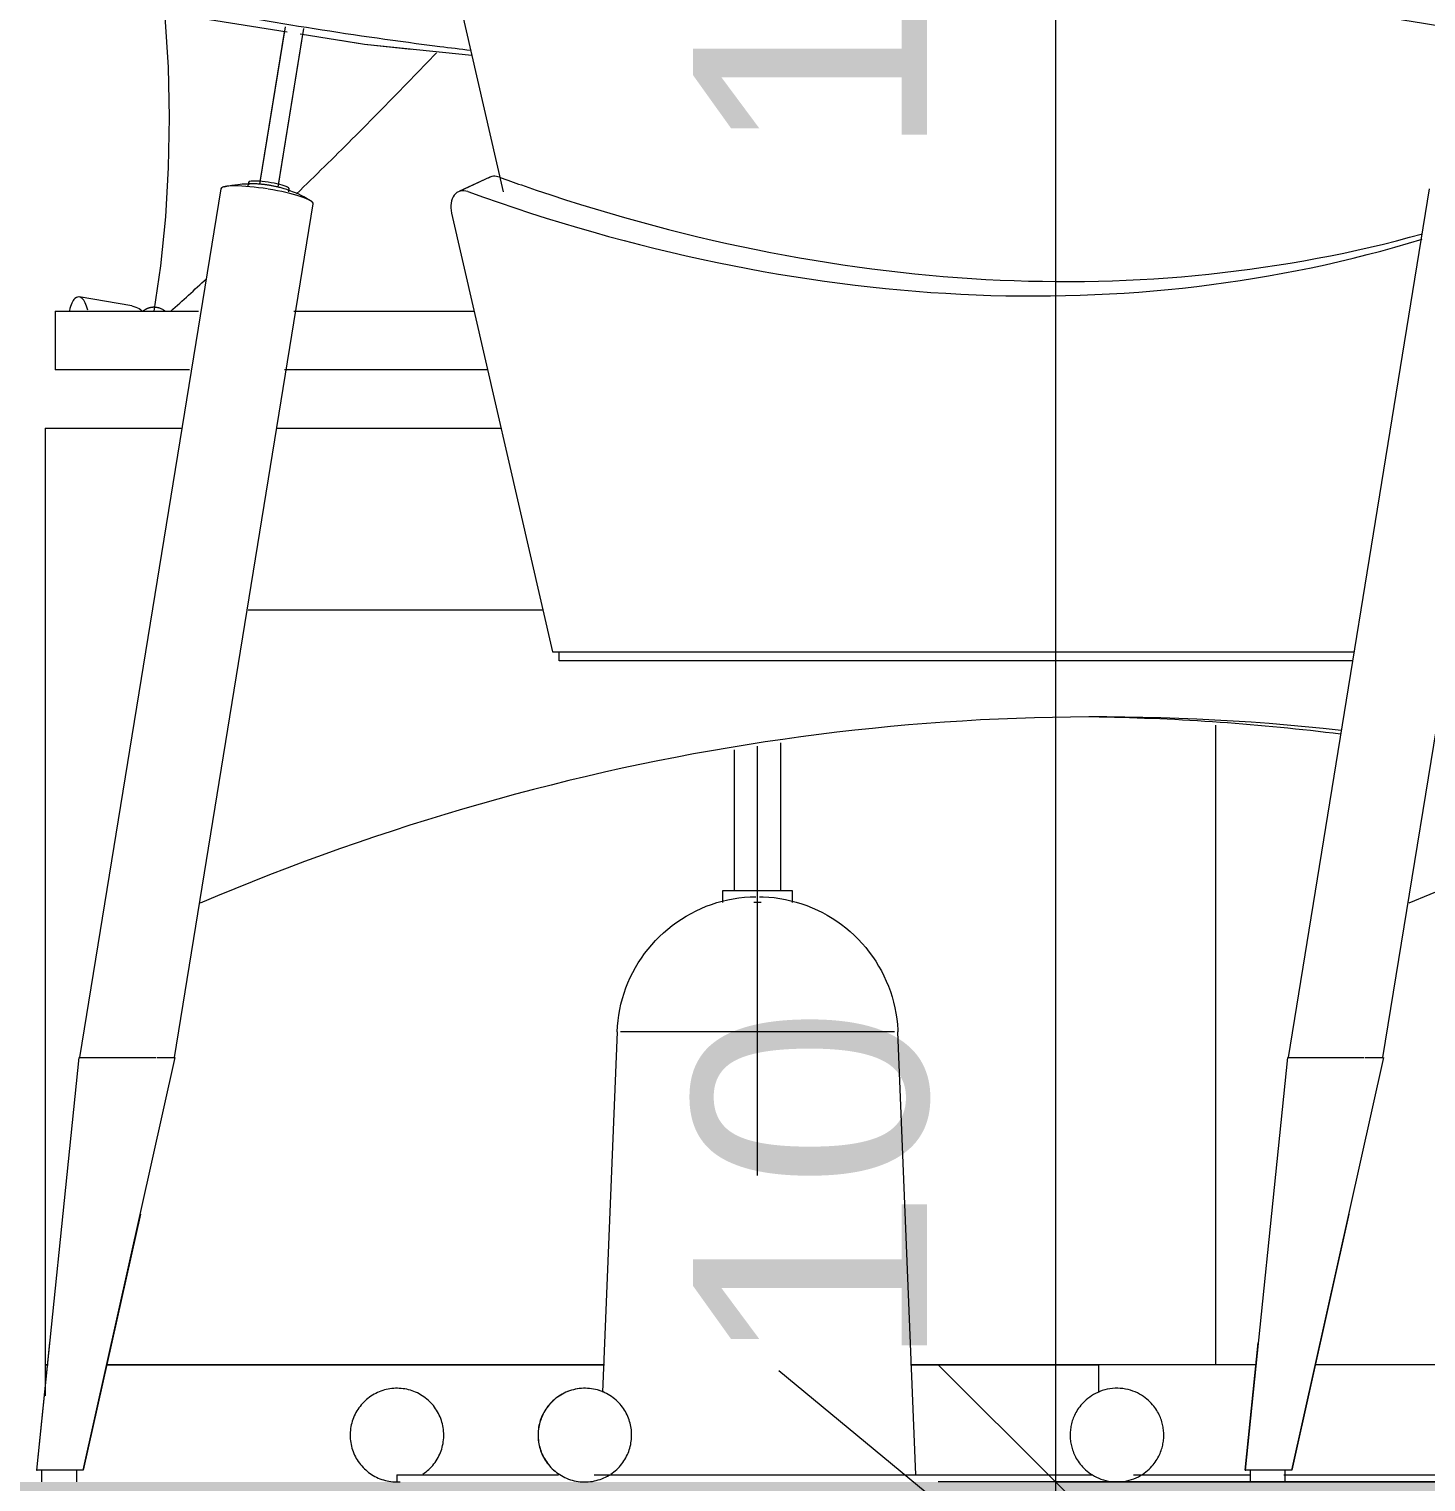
# Model space of a CAD drawing. Header units: millimetres. Extents: x -23755 to 62003, y -3000 to 6760.
# Drawn here: x -8286 to -7690, y 3000 to 3621 of the extents above; entities that cross this region are included whole.
import ezdxf

# ---------------------------------------------------------------- set-up
doc = ezdxf.new("R2010")
doc.units = ezdxf.units.MM
for name, color, linetype, lineweight in [('A-ANNO-DIMS', 211, 'Continuous', 9), ('A-ANNO-DIMS-50', 211, 'Continuous', 9), ('A-DETL-GENF', 92, 'Continuous', 9), ('I-FURN', 30, 'Continuous', 9)]:
    doc.layers.add(name, color=color, linetype=linetype, lineweight=lineweight)
doc.styles.add('@Arial Unicode MS', font='', dxfattribs={"height": 100})
doc.styles.get('@Arial Unicode MS').set_extended_font_data('@Arial Unicode MS')
doc.dimstyles.new('CRT_-__Metros_-_Linha_de_chamada_3_5_mm_1', dxfattribs={"dimscale": 304.8, "dimtxt": 100.584485, "dimasz": 0.328084, "dimexe": 0.164042, "dimexo": 0.0625, "dimgap": 0.082021, "dimtad": 1, "dimlfac": 0.001, "dimrnd": 0.01, "dimzin": 0, "dimdsep": 46, "dimtxsty": '@Arial Unicode MS', "dimblk1": 'OBLIQUE', "dimblk2": 'OBLIQUE', "dimsah": 1, "dimcen": 0.09, "dimdle": 0.164042, "dimazin": 0, "dimtfac": 1, "dimtdec": 4, "dimtix": 1, "dimtmove": 0, "dimatfit": 3, "dimfxl": 0.984252, "dimfxlon": 1, "dimtvp": 1, "dimtolj": 1, "dimtzin": 0, "dimarcsym": 2})
doc.dimstyles.new('CRT_-__Metros_-_Linha_de_chamada_3_5_mm_3', dxfattribs={"dimscale": 304.8, "dimtxt": 100.584485, "dimasz": 0.328084, "dimexe": 0.164042, "dimexo": 0.0625, "dimgap": 0.082021, "dimtad": 1, "dimdec": 0, "dimlfac": 0.1, "dimdsep": 46, "dimtxsty": '@Arial Unicode MS', "dimblk1": 'OBLIQUE', "dimblk2": 'OBLIQUE', "dimsah": 1, "dimcen": 0.09, "dimdle": 0.164042, "dimazin": 0, "dimtfac": 1, "dimtdec": 4, "dimtix": 1, "dimtmove": 1, "dimatfit": 3, "dimfxl": 0.984252, "dimfxlon": 1, "dimtvp": 1, "dimtolj": 1, "dimtzin": 0, "dimarcsym": 2})

# ---------------------------------------------------------------- blocks, each defined once
blk = doc.blocks.new('Blks_Decor Lorena Canals_Tapete Bubbly - Cinza e Branco-3804642-A')
at = {"layer": 'I-FURN', "color": 254}
for p, q in [((-8129.33, 3003), (-8129.33, 3000)), ((-8129.33, 3003), (-8060.27, 3003)), ((-8045.08, 3003), (-7832.19, 3003)), ((-7814.73, 3003), (-7764.92, 3003)), ((-7750.5, 3003), (-7491.69, 3003))]:
    blk.add_line(p, q, dxfattribs=at)
at = {"layer": 'I-FURN', "color": 254, "flags": 128}
for points in [[(-8109.33, 3020), (-8109.35, 3020.8), (-8109.39, 3021.6), (-8109.47, 3022.39), (-8109.59, 3023.19), (-8109.73, 3023.97), (-8109.9, 3024.75), (-8110.11, 3025.53), (-8110.35, 3026.29), (-8110.61, 3027.05), (-8110.91, 3027.79), (-8111.24, 3028.52), (-8111.59, 3029.24), (-8111.97, 3029.94), (-8112.39, 3030.62), (-8112.82, 3031.29), (-8113.29, 3031.94), (-8113.78, 3032.58), (-8114.29, 3033.19), (-8114.83, 3033.78), (-8115.4, 3034.35), (-8115.98, 3034.89), (-8116.59, 3035.41), (-8117.21, 3035.91), (-8117.86, 3036.38), (-8118.52, 3036.83), (-8119.21, 3037.25), (-8119.9, 3037.64), (-8120.62, 3038), (-8121.34, 3038.34), (-8122.08, 3038.64), (-8122.83, 3038.92), (-8123.6, 3039.16), (-8124.37, 3039.37), (-8125.15, 3039.56), (-8125.93, 3039.71), (-8126.72, 3039.83), (-8127.52, 3039.92), (-8128.32, 3039.97), (-8129.11, 3040), (-8129.91, 3039.99), (-8130.71, 3039.95), (-8131.51, 3039.88), (-8132.3, 3039.78), (-8133.09, 3039.64), (-8133.87, 3039.48), (-8134.65, 3039.28), (-8135.42, 3039.05), (-8136.17, 3038.79), (-8136.92, 3038.5), (-8137.65, 3038.19), (-8138.37, 3037.84), (-8139.08, 3037.46), (-8139.77, 3037.06), (-8140.44, 3036.63), (-8141.1, 3036.17), (-8141.74, 3035.69), (-8142.36, 3035.18), (-8142.95, 3034.64), (-8143.53, 3034.09), (-8144.08, 3033.51), (-8144.61, 3032.91), (-8145.11, 3032.29), (-8145.59, 3031.65), (-8146.04, 3030.99), (-8146.47, 3030.31), (-8146.87, 3029.62), (-8147.24, 3028.91), (-8147.58, 3028.18), (-8147.89, 3027.45), (-8148.18, 3026.7), (-8148.43, 3025.94), (-8148.65, 3025.17), (-8148.84, 3024.4), (-8149, 3023.61), (-8149.13, 3022.82), (-8149.23, 3022.03), (-8149.29, 3021.23), (-8149.33, 3020.43), (-8149.33, 3020)], [(-8029.08, 3020), (-8029.1, 3020.74), (-8029.14, 3021.48), (-8029.21, 3022.21), (-8029.3, 3022.95), (-8029.43, 3023.68), (-8029.58, 3024.41), (-8029.75, 3025.13), (-8029.96, 3025.85), (-8030.19, 3026.57), (-8030.45, 3027.27), (-8030.74, 3027.97), (-8031.06, 3028.66), (-8031.4, 3029.35), (-8031.78, 3030.02), (-8032.18, 3030.68), (-8032.6, 3031.33), (-8033.06, 3031.97), (-8033.54, 3032.59), (-8034.05, 3033.19), (-8034.59, 3033.78), (-8035.15, 3034.35), (-8035.74, 3034.9), (-8036.36, 3035.43), (-8037, 3035.94), (-8037.67, 3036.42), (-8038.35, 3036.88), (-8039.07, 3037.31), (-8039.8, 3037.71), (-8040.55, 3038.09), (-8041.32, 3038.43), (-8042.11, 3038.75), (-8042.92, 3039.03), (-8043.74, 3039.27), (-8044.57, 3039.48), (-8045.41, 3039.66), (-8046.26, 3039.8), (-8047.12, 3039.9), (-8047.98, 3039.97), (-8048.85, 3040), (-8049.72, 3039.99), (-8050.58, 3039.94), (-8051.44, 3039.86), (-8052.3, 3039.74), (-8053.15, 3039.58), (-8053.98, 3039.39), (-8054.81, 3039.16), (-8055.62, 3038.9), (-8056.42, 3038.61), (-8057.2, 3038.28), (-8057.97, 3037.92), (-8058.71, 3037.53), (-8059.43, 3037.11), (-8060.13, 3036.67), (-8060.81, 3036.2), (-8061.47, 3035.71), (-8062.1, 3035.19), (-8062.7, 3034.65), (-8063.28, 3034.09), (-8063.83, 3033.51), (-8064.36, 3032.92), (-8064.85, 3032.3), (-8065.32, 3031.67), (-8065.77, 3031.03), (-8066.18, 3030.38), (-8066.57, 3029.71), (-8066.93, 3029.03), (-8067.26, 3028.35), (-8067.56, 3027.65), (-8067.84, 3026.95), (-8068.09, 3026.24), (-8068.31, 3025.52), (-8068.5, 3024.8), (-8068.67, 3024.07), (-8068.8, 3023.34), (-8068.91, 3022.61), (-8069, 3021.87), (-8069.05, 3021.14), (-8069.08, 3020.4), (-8069.08, 3020)], [(-8062.05, 3035.19), (-8062.66, 3034.65), (-8063.23, 3034.09), (-8063.79, 3033.52), (-8064.31, 3032.92), (-8064.81, 3032.31), (-8065.28, 3031.68), (-8065.72, 3031.04), (-8066.14, 3030.38), (-8066.53, 3029.72), (-8066.89, 3029.04), (-8067.22, 3028.35), (-8067.52, 3027.66), (-8067.8, 3026.95), (-8068.05, 3026.24), (-8068.27, 3025.52), (-8068.46, 3024.8), (-8068.63, 3024.08), (-8068.76, 3023.34), (-8068.87, 3022.61), (-8068.96, 3021.88), (-8069.01, 3021.14), (-8069.04, 3020.4), (-8069.04, 3020)], [(-8041.29, 3038.43), (-8042.08, 3038.75), (-8042.88, 3039.03), (-8043.7, 3039.27), (-8044.53, 3039.48), (-8045.37, 3039.66), (-8046.23, 3039.8), (-8047.08, 3039.9), (-8047.95, 3039.97), (-8048.81, 3040), (-8049.68, 3039.99), (-8050.54, 3039.94), (-8051.4, 3039.86), (-8052.26, 3039.74), (-8053.1, 3039.58), (-8053.94, 3039.39), (-8054.77, 3039.16), (-8055.58, 3038.9), (-8056.38, 3038.61), (-8057.16, 3038.28), (-8057.92, 3037.92), (-8058.67, 3037.53), (-8059.39, 3037.12), (-8060.09, 3036.67), (-8060.77, 3036.2), (-8061.42, 3035.71)], [(-7801.79, 3020), (-7801.8, 3020.57), (-7801.82, 3021.13), (-7801.87, 3021.7), (-7801.92, 3022.27), (-7802, 3022.84), (-7802.09, 3023.41), (-7802.19, 3023.99), (-7802.32, 3024.56), (-7802.47, 3025.14), (-7802.63, 3025.73), (-7802.82, 3026.32), (-7803.02, 3026.91), (-7803.25, 3027.51), (-7803.51, 3028.11), (-7803.79, 3028.71), (-7804.1, 3029.32), (-7804.43, 3029.93), (-7804.8, 3030.54), (-7805.19, 3031.16), (-7805.62, 3031.77), (-7806.09, 3032.39), (-7806.59, 3033), (-7807.14, 3033.61), (-7807.72, 3034.21), (-7808.35, 3034.81), (-7809.02, 3035.39), (-7809.73, 3035.96), (-7810.5, 3036.5), (-7811.3, 3037.03), (-7812.16, 3037.53), (-7813.06, 3037.99), (-7814, 3038.42), (-7814.98, 3038.8), (-7816, 3039.14), (-7817.05, 3039.43), (-7818.13, 3039.66), (-7819.24, 3039.84), (-7820.36, 3039.95), (-7821.49, 3040), (-7822.62, 3039.98), (-7823.74, 3039.9), (-7824.86, 3039.76), (-7825.95, 3039.56), (-7827.02, 3039.3), (-7828.06, 3038.99), (-7829.06, 3038.63), (-7830.03, 3038.23), (-7830.95, 3037.78), (-7831.83, 3037.3), (-7832.66, 3036.79), (-7833.45, 3036.25), (-7834.19, 3035.7), (-7834.88, 3035.12), (-7835.53, 3034.53), (-7836.14, 3033.94), (-7836.7, 3033.33), (-7837.23, 3032.72), (-7837.71, 3032.1), (-7838.16, 3031.49), (-7838.58, 3030.87), (-7838.96, 3030.26), (-7839.31, 3029.65), (-7839.63, 3029.04), (-7839.93, 3028.43), (-7840.2, 3027.83), (-7840.44, 3027.23), (-7840.66, 3026.64), (-7840.86, 3026.05), (-7841.03, 3025.46), (-7841.19, 3024.88), (-7841.33, 3024.3), (-7841.44, 3023.72), (-7841.54, 3023.15), (-7841.63, 3022.58), (-7841.69, 3022.01), (-7841.74, 3021.44), (-7841.77, 3020.87), (-7841.79, 3020.31), (-7841.79, 3020)], [(-7817.05, 3039.43), (-7818.13, 3039.66), (-7819.24, 3039.84), (-7820.36, 3039.95), (-7821.49, 3040), (-7822.62, 3039.98), (-7823.74, 3039.9), (-7824.86, 3039.76), (-7825.95, 3039.56), (-7827.02, 3039.3), (-7828.06, 3038.99), (-7829.06, 3038.63), (-7830.03, 3038.23), (-7830.95, 3037.78), (-7831.83, 3037.3), (-7832.66, 3036.79), (-7833.45, 3036.25), (-7834.19, 3035.7), (-7834.88, 3035.12), (-7835.53, 3034.53), (-7836.14, 3033.94), (-7836.7, 3033.33), (-7837.23, 3032.72), (-7837.71, 3032.1), (-7838.16, 3031.49), (-7838.58, 3030.87), (-7838.96, 3030.26), (-7839.31, 3029.65), (-7839.63, 3029.04), (-7839.93, 3028.43), (-7840.2, 3027.83), (-7840.44, 3027.23), (-7840.66, 3026.64), (-7840.86, 3026.05), (-7841.03, 3025.46), (-7841.19, 3024.88), (-7841.33, 3024.3), (-7841.44, 3023.72), (-7841.54, 3023.15), (-7841.63, 3022.58), (-7841.69, 3022.01), (-7841.74, 3021.44), (-7841.77, 3020.87)], [(-7801.8, 3020.57), (-7801.82, 3021.13), (-7801.87, 3021.7), (-7801.92, 3022.27), (-7802, 3022.84), (-7802.09, 3023.41), (-7802.19, 3023.99), (-7802.32, 3024.56), (-7802.47, 3025.14), (-7802.63, 3025.73), (-7802.82, 3026.32), (-7803.02, 3026.91), (-7803.25, 3027.51), (-7803.51, 3028.11), (-7803.79, 3028.71), (-7804.1, 3029.32), (-7804.43, 3029.93), (-7804.8, 3030.54), (-7805.19, 3031.16), (-7805.62, 3031.77), (-7806.09, 3032.39), (-7806.59, 3033), (-7807.14, 3033.61), (-7807.72, 3034.21), (-7808.35, 3034.81), (-7809.02, 3035.39), (-7809.73, 3035.96), (-7810.5, 3036.5), (-7811.3, 3037.03), (-7812.16, 3037.53), (-7813.06, 3037.99), (-7814, 3038.42), (-7814.98, 3038.8), (-7816, 3039.14)], [(-8149.33, 3020), (-8149.31, 3019.2), (-8149.27, 3018.4), (-8149.19, 3017.61), (-8149.08, 3016.81), (-8148.93, 3016.03), (-8148.76, 3015.25), (-8148.55, 3014.47), (-8148.32, 3013.71), (-8148.05, 3012.95), (-8147.75, 3012.21), (-8147.43, 3011.48), (-8147.07, 3010.76), (-8146.69, 3010.06), (-8146.28, 3009.38), (-8145.84, 3008.71), (-8145.37, 3008.06), (-8144.88, 3007.42), (-8144.37, 3006.81), (-8143.83, 3006.22), (-8143.26, 3005.65), (-8142.68, 3005.11), (-8142.07, 3004.59), (-8141.45, 3004.09), (-8140.8, 3003.62), (-8140.14, 3003.17), (-8139.46, 3002.75), (-8138.76, 3002.36), (-8138.04, 3002), (-8137.32, 3001.66), (-8136.58, 3001.36), (-8135.83, 3001.08), (-8135.07, 3000.84), (-8134.29, 3000.63), (-8133.52, 3000.44), (-8132.73, 3000.29), (-8131.94, 3000.17), (-8131.14, 3000.08), (-8130.35, 3000.03), (-8129.55, 3000), (-8128.75, 3000.01), (-8127.95, 3000.05)], [(-8118.22, 3003.37), (-8117.56, 3003.83), (-8116.92, 3004.31), (-8116.31, 3004.82), (-8115.71, 3005.36), (-8115.13, 3005.91), (-8114.58, 3006.49), (-8114.05, 3007.09), (-8113.55, 3007.71), (-8113.07, 3008.35), (-8112.62, 3009.01), (-8112.19, 3009.69), (-8111.79, 3010.38), (-8111.42, 3011.09), (-8111.08, 3011.82), (-8110.77, 3012.55), (-8110.49, 3013.3), (-8110.23, 3014.06), (-8110.01, 3014.83), (-8109.82, 3015.6), (-8109.66, 3016.39), (-8109.53, 3017.18), (-8109.43, 3017.97), (-8109.37, 3018.77), (-8109.34, 3019.57), (-8109.33, 3020)], [(-8069.08, 3020), (-8069.07, 3019.26), (-8069.03, 3018.52), (-8068.96, 3017.79), (-8068.87, 3017.05), (-8068.74, 3016.32), (-8068.59, 3015.59), (-8068.41, 3014.87), (-8068.21, 3014.15), (-8067.98, 3013.43), (-8067.72, 3012.73), (-8067.43, 3012.03), (-8067.11, 3011.34), (-8066.77, 3010.65), (-8066.39, 3009.98), (-8065.99, 3009.32), (-8065.57, 3008.67), (-8065.11, 3008.03), (-8064.63, 3007.41), (-8064.12, 3006.81), (-8063.58, 3006.22), (-8063.02, 3005.65), (-8062.43, 3005.1), (-8061.81, 3004.57), (-8061.17, 3004.06), (-8060.5, 3003.58), (-8059.81, 3003.12), (-8059.1, 3002.69), (-8058.37, 3002.29), (-8057.62, 3001.91), (-8056.85, 3001.57), (-8056.06, 3001.25), (-8055.25, 3000.97), (-8054.43, 3000.73), (-8053.6, 3000.52), (-8052.76, 3000.34), (-8051.91, 3000.2), (-8051.05, 3000.1), (-8050.18, 3000.03), (-8049.32, 3000), (-8048.45, 3000.01), (-8047.59, 3000.06), (-8046.73, 3000.14), (-8045.87, 3000.26), (-8045.02, 3000.42), (-8044.18, 3000.61), (-8043.36, 3000.84), (-8042.54, 3001.1), (-8041.75, 3001.39), (-8040.97, 3001.72), (-8040.2, 3002.08), (-8039.46, 3002.47), (-8038.74, 3002.89)], [(-8069.04, 3020), (-8069.03, 3019.26), (-8068.99, 3018.52), (-8068.92, 3017.79), (-8068.83, 3017.05), (-8068.7, 3016.32), (-8068.55, 3015.59), (-8068.37, 3014.86), (-8068.17, 3014.14), (-8067.94, 3013.43), (-8067.67, 3012.72), (-8067.38, 3012.02), (-8067.07, 3011.33), (-8066.72, 3010.65), (-8066.35, 3009.98), (-8065.95, 3009.31), (-8065.52, 3008.67), (-8065.07, 3008.03), (-8064.58, 3007.41), (-8064.07, 3006.8), (-8063.54, 3006.22), (-8062.97, 3005.65), (-8062.38, 3005.1), (-8061.77, 3004.57)], [(-8038.03, 3003.33), (-8037.36, 3003.8), (-8036.7, 3004.29), (-8036.07, 3004.81), (-8035.47, 3005.35), (-8034.89, 3005.91), (-8034.34, 3006.49), (-8033.81, 3007.08), (-8033.32, 3007.7), (-8032.85, 3008.33), (-8032.4, 3008.97), (-8031.99, 3009.62), (-8031.6, 3010.29), (-8031.24, 3010.97), (-8030.91, 3011.65), (-8030.61, 3012.35), (-8030.33, 3013.05), (-8030.08, 3013.76), (-8029.86, 3014.48), (-8029.67, 3015.2), (-8029.5, 3015.93), (-8029.37, 3016.66), (-8029.26, 3017.39), (-8029.17, 3018.13), (-8029.12, 3018.86), (-8029.09, 3019.6), (-8029.08, 3020)], [(-7841.79, 3020), (-7841.78, 3019.43), (-7841.76, 3018.87), (-7841.72, 3018.3), (-7841.66, 3017.73), (-7841.59, 3017.16), (-7841.5, 3016.59), (-7841.39, 3016.01), (-7841.27, 3015.44), (-7841.12, 3014.86), (-7840.95, 3014.27), (-7840.77, 3013.68), (-7840.56, 3013.09), (-7840.33, 3012.49), (-7840.08, 3011.89), (-7839.8, 3011.29), (-7839.49, 3010.68), (-7839.15, 3010.07), (-7838.79, 3009.46), (-7838.39, 3008.84), (-7837.96, 3008.23), (-7837.5, 3007.61), (-7836.99, 3007), (-7836.45, 3006.39), (-7835.86, 3005.79), (-7835.24, 3005.19), (-7834.57, 3004.61), (-7833.85, 3004.04), (-7833.09, 3003.5), (-7832.28, 3002.97), (-7831.43, 3002.47), (-7830.53, 3002.01), (-7829.59, 3001.58), (-7828.61, 3001.2), (-7827.59, 3000.86), (-7826.53, 3000.57), (-7825.45, 3000.34), (-7824.35, 3000.16), (-7823.23, 3000.05), (-7822.1, 3000), (-7820.97, 3000.02), (-7819.84, 3000.1), (-7818.73, 3000.24), (-7817.63, 3000.44), (-7816.56, 3000.7), (-7815.53, 3001.01), (-7814.52, 3001.37), (-7813.56, 3001.77), (-7812.64, 3002.22), (-7811.76, 3002.7), (-7810.93, 3003.21), (-7810.14, 3003.75), (-7809.4, 3004.3), (-7808.7, 3004.88), (-7808.05, 3005.47), (-7807.45, 3006.06), (-7806.88, 3006.67), (-7806.36, 3007.28), (-7805.87, 3007.9), (-7805.42, 3008.51), (-7805.01, 3009.13), (-7804.62, 3009.74), (-7804.27, 3010.35), (-7803.95, 3010.96), (-7803.66, 3011.57), (-7803.39, 3012.17), (-7803.15, 3012.77), (-7802.93, 3013.36), (-7802.73, 3013.95), (-7802.55, 3014.54), (-7802.4, 3015.12), (-7802.26, 3015.7), (-7802.14, 3016.28), (-7802.04, 3016.85), (-7801.96, 3017.42), (-7801.89, 3017.99), (-7801.84, 3018.56), (-7801.81, 3019.13), (-7801.8, 3019.69), (-7801.79, 3020)], [(-7841.78, 3019.43), (-7841.76, 3018.87), (-7841.72, 3018.3), (-7841.66, 3017.73), (-7841.59, 3017.16), (-7841.5, 3016.59), (-7841.39, 3016.01), (-7841.27, 3015.44), (-7841.12, 3014.86), (-7840.95, 3014.27), (-7840.77, 3013.68), (-7840.56, 3013.09), (-7840.33, 3012.49), (-7840.08, 3011.89), (-7839.8, 3011.29), (-7839.49, 3010.68), (-7839.15, 3010.07), (-7838.79, 3009.46), (-7838.39, 3008.84), (-7837.96, 3008.23), (-7837.5, 3007.61), (-7836.99, 3007), (-7836.45, 3006.39), (-7835.86, 3005.79), (-7835.24, 3005.19), (-7834.57, 3004.61), (-7833.85, 3004.04), (-7833.09, 3003.5), (-7832.33, 3003)], [(-7810.93, 3003.21), (-7810.14, 3003.75), (-7809.4, 3004.3), (-7808.7, 3004.88), (-7808.05, 3005.47), (-7807.45, 3006.06), (-7806.88, 3006.67), (-7806.36, 3007.28), (-7805.87, 3007.9), (-7805.42, 3008.51), (-7805.01, 3009.13), (-7804.62, 3009.74), (-7804.27, 3010.35), (-7803.95, 3010.96), (-7803.66, 3011.57), (-7803.39, 3012.17), (-7803.15, 3012.77), (-7802.93, 3013.36), (-7802.73, 3013.95), (-7802.55, 3014.54), (-7802.4, 3015.12), (-7802.26, 3015.7), (-7802.14, 3016.28), (-7802.04, 3016.85), (-7801.96, 3017.42), (-7801.89, 3017.99), (-7801.84, 3018.56), (-7801.81, 3019.13), (-7801.8, 3019.69)], [(-8061.76, 3004.57), (-8061.12, 3004.06), (-8060.46, 3003.58), (-8059.77, 3003.12)]]:
    blk.add_lwpolyline(points, dxfattribs=at)
blk = doc.blocks.new('Blks_Mob Bruno Faucz_Poltrona Cora - Único-3806574-A')
at = {"layer": 'I-FURN', "color": 254}
for p, q in [((-8177.46, 3619.21), (-8187.85, 3555.31)), ((-8179.96, 3554.02), (-8169.52, 3618.22)), ((-8089.62, 3557.2), (-8102.63, 3551.22)), ((-8192.79, 3555.02), (-8192.92, 3554.24)), ((-8175.47, 3551.49), (-8175.36, 3552.19)), ((-8238.92, 3114.43), (-8263.29, 3005)), ((-7722.73, 3114.43), (-7747.1, 3005)), ((-8277.72, 3059.34), (-8283.29, 3005)), ((-7767.1, 3005), (-7761.53, 3059.34)), ((-8283.29, 3005), (-8282.95, 3005)), ((-8281.1, 3005), (-8281.1, 3000)), ((-8266.1, 3000), (-8266.1, 3005)), ((-8263.29, 3005), (-8263.63, 3005)), ((-7767.1, 3005), (-7766.76, 3005)), ((-7764.91, 3005), (-7764.91, 3003)), ((-7749.91, 3003), (-7749.91, 3005)), ((-7747.1, 3005), (-7747.44, 3005))]:
    blk.add_line(p, q, dxfattribs=at)
at = {"layer": 'I-FURN', "color": 254, "flags": 128}
for points in [[(-8153.64, 3615.7), (-8143.26, 3614.04), (-8123.21, 3611.98)], [(-8203.16, 3553.12), (-8201.38, 3553.53), (-8199.85, 3553.82), (-8198.52, 3554.02), (-8197.35, 3554.17), (-8196.32, 3554.27), (-8195.39, 3554.35), (-8194.56, 3554.4), (-8193.8, 3554.43), (-8193.1, 3554.45)], [(-8166.13, 3547.1), (-8167.69, 3548.05), (-8169.05, 3548.81), (-8170.25, 3549.42), (-8171.31, 3549.93), (-8172.26, 3550.36), (-8173.11, 3550.72), (-8173.89, 3551.04), (-8174.6, 3551.31), (-8175.25, 3551.55)]]:
    blk.add_lwpolyline(points, dxfattribs=at)
at = {"layer": 'I-FURN', "color": 254}
for centre, major_axis, ratio, start_param, end_param in [((-8184.08, 3553.61), (-8.72, 1.42), 0.158481, 5.51067, 6.557868), ((-8085.45, 3548.11), (-4.18, 9.09), 0.672499, 6.162893, 6.394789), ((-8184.82, 3549.03), (-19.74, 3.21), 0.158481, 5.628853, 6.283185), ((-8184.08, 3553.61), (-8.72, 1.42), 0.158481, 3.141593, 3.416275), ((-8098.9, 3541.93), (-4.18, 9.09), 0.672499, 0, 0.111604), ((-8184.82, 3549.03), (-19.74, 3.21), 0.158481, 3.154476, 3.714457), ((-8098.9, 3541.93), (-4.18, 9.09), 0.672499, 0.807294, 1.271088)]:
    blk.add_ellipse(centre, major_axis=major_axis, ratio=ratio, start_param=start_param, end_param=end_param, dxfattribs=at)
blk = doc.blocks.new('Blks_Mob Bruno Faucz_Poltrona Cora - Único-3806436-A')
at = {"layer": 'I-FURN', "color": 254}
for p, q in [((-8144.67, 3815.14), (-8083.99, 3551.03)), ((-8243.36, 3630.04), (-8176.29, 3619.32)), ((-8177.09, 3621.49), (-8188.03, 3554.25)), ((-8180.13, 3552.96), (-8169.12, 3620.69)), ((-8089.62, 3557.2), (-8103.07, 3551.02)), ((-8204.56, 3552.24), (-8264.88, 3181.33)), ((-8192.79, 3555.02), (-8193.04, 3553.53)), ((-8175.55, 3551.02), (-8175.36, 3552.19)), ((-7688.37, 3552.24), (-7748.69, 3181.33)), ((-8224.35, 3181.33), (-8165.08, 3545.82)), ((-7708.16, 3181.33), (-7648.89, 3545.82)), ((-8105.97, 3541.93), (-8062.91, 3354.5)), ((-8066.99, 3372.29), (-8192.9, 3372.29)), ((-8062.91, 3354.5), (-7720.52, 3354.5)), ((-8060.06, 3350.68), (-8060.06, 3354.5)), ((-7721.14, 3350.68), (-8060.06, 3350.68)), ((-8265.21, 3181.33), (-8283.29, 3005)), ((-8263.29, 3005), (-8224.02, 3181.33)), ((-8246.26, 3181.33), (-8243.12, 3181.33)), ((-8231.94, 3181.33), (-8230.06, 3181.33)), ((-8230.06, 3181.33), (-8228.73, 3181.33)), ((-7749.02, 3181.33), (-7767.1, 3005)), ((-7747.1, 3005), (-7707.83, 3181.33)), ((-7730.07, 3181.33), (-7726.92, 3181.33)), ((-7715.75, 3181.33), (-7713.86, 3181.33)), ((-7713.86, 3181.33), (-7712.53, 3181.33)), ((-8266.22, 3005), (-8283.29, 3005)), ((-8281.1, 3005), (-8281.1, 3000)), ((-8263.63, 3005), (-8266.22, 3005)), ((-8266.1, 3000), (-8266.1, 3005)), ((-7750.03, 3005), (-7767.1, 3005)), ((-7764.91, 3005), (-7764.91, 3000)), ((-7747.44, 3005), (-7750.03, 3005)), ((-7749.91, 3000), (-7749.91, 3005))]:
    blk.add_line(p, q, dxfattribs=at)
at = {"layer": 'I-FURN', "color": 254, "flags": 128}
for points in [[(-8170.71, 3618.43), (-8143.26, 3614.04), (-8097.37, 3609.33)], [(-8203.16, 3553.12), (-8201.38, 3553.53), (-8199.85, 3553.82), (-8198.52, 3554.02), (-8197.35, 3554.17), (-8196.32, 3554.27), (-8195.39, 3554.35), (-8194.56, 3554.4), (-8193.8, 3554.43), (-8193.1, 3554.45), (-8192.45, 3554.46), (-8192.17, 3554.46)], [(-8166.13, 3547.1), (-8167.69, 3548.05), (-8169.05, 3548.81), (-8170.25, 3549.42), (-8171.31, 3549.93), (-8172.26, 3550.36), (-8173.11, 3550.72), (-8173.89, 3551.04), (-8174.6, 3551.31), (-8175.25, 3551.55), (-8175.86, 3551.76), (-8176.43, 3551.95), (-8176.97, 3552.12), (-8177.47, 3552.28), (-8177.95, 3552.42), (-8178.4, 3552.55), (-8178.84, 3552.67), (-8179.26, 3552.78), (-8179.67, 3552.88), (-8180.06, 3552.98), (-8180.44, 3553.07), (-8180.81, 3553.16), (-8181.17, 3553.24), (-8181.53, 3553.32), (-8181.88, 3553.39), (-8182.22, 3553.46), (-8182.56, 3553.53), (-8182.9, 3553.59), (-8183.24, 3553.65), (-8183.57, 3553.71), (-8183.91, 3553.76), (-8184.24, 3553.82), (-8184.57, 3553.87), (-8184.91, 3553.92), (-8185.25, 3553.97), (-8185.59, 3554.02), (-8185.93, 3554.06), (-8186.28, 3554.1), (-8186.64, 3554.14), (-8187, 3554.18), (-8187.37, 3554.22), (-8187.76, 3554.26), (-8188.15, 3554.29), (-8188.55, 3554.32), (-8188.97, 3554.35), (-8189.41, 3554.38), (-8189.86, 3554.4), (-8190.34, 3554.42), (-8190.84, 3554.44), (-8191.37, 3554.45), (-8191.94, 3554.46), (-8192.17, 3554.46)], [(-8264.88, 3181.33), (-8264.86, 3181.33), (-8264.04, 3181.33), (-8262.09, 3181.33), (-8259.19, 3181.33)], [(-8259.13, 3181.33), (-8255.32, 3181.33), (-8250.89, 3181.33), (-8246.1, 3181.33)], [(-8243.26, 3181.33), (-8241.22, 3181.33), (-8236.54, 3181.33), (-8232.33, 3181.33)], [(-8228.83, 3181.33), (-8226.25, 3181.33), (-8224.73, 3181.33), (-8224.35, 3181.33)], [(-7748.69, 3181.33), (-7748.67, 3181.33), (-7747.85, 3181.33), (-7745.9, 3181.33), (-7743, 3181.33)], [(-7742.94, 3181.33), (-7739.13, 3181.33), (-7734.7, 3181.33), (-7729.91, 3181.33)], [(-7727.06, 3181.33), (-7725.03, 3181.33), (-7720.35, 3181.33), (-7716.14, 3181.33)], [(-7712.64, 3181.33), (-7710.06, 3181.33), (-7708.55, 3181.33), (-7708.16, 3181.33)]]:
    blk.add_lwpolyline(points, dxfattribs=at)
at = {"layer": 'I-FURN', "color": 254}
for centre, major_axis, ratio, start_param, end_param in [((-7885.84, 7155.74), (0, 3556.93), 0.707107, 3.009069, 3.051955), ((-7397.93, 7155.74), (0, 3556.93), 0.707107, 3.009069, 3.037096), ((-7885.84, 7155.74), (0, 3556.93), 0.707107, 3.051955, 3.057188), ((-8184.08, 3553.61), (-8.72, 1.42), 0.158481, 5.51067, 6.557868), ((-8184.08, 3553.61), (-8.72, 1.42), 0.158481, 3.141593, 5.51067), ((-8085.45, 3548.11), (-4.18, 9.09), 0.672499, 5.699099, 6.394789), ((-8098.79, 4621.83), (-486.94, 1059.7), 0.672499, 2.557506, 2.568383), ((-8184.82, 3549.03), (-19.74, 3.21), 0.158481, 5.51067, 6.296068), ((-8184.82, 3549.03), (-19.74, 3.21), 0.158481, 4.725272, 5.51067), ((-8184.82, 3549.03), (-19.74, 3.21), 0.158481, 3.154476, 4.714223), ((-8098.9, 3541.93), (-4.18, 9.09), 0.672499, 5.699099, 7.554273), ((-8112.24, 4615.65), (-486.94, 1059.7), 0.672499, 2.557506, 3.051496), ((-8098.79, 4621.83), (-486.94, 1059.7), 0.672499, 2.568383, 3.033935), ((-7313.98, 1440.84), (0, 1885.9), 0.707107, 6.127557, 6.574659), ((-7830.17, 1440.84), (0, 1885.9), 0.707107, 6.20499, 6.574659), ((-7844.31, 1440.84), (0, 1885.9), 0.707107, 6.194547, 6.271949)]:
    blk.add_ellipse(centre, major_axis=major_axis, ratio=ratio, start_param=start_param, end_param=end_param, dxfattribs=at)
blk = doc.blocks.new('Blks_Mob Porada_Mesa Lateral Ekero - Baixa-3821525-A')
at = {"layer": 'I-FURN', "color": 254}
for p, q in [((-8275.33, 3500), (-8275.33, 3475)), ((-7975.33, 3130.91), (-7975.33, 3314.18)), ((-7965.33, 3252.5), (-7965.33, 3315.7)), ((-7985.33, 3312.67), (-7985.33, 3252.5)), ((-7990.33, 3252.5), (-7990.33, 3247.5)), ((-7975.33, 3252.5), (-7990.33, 3252.5)), ((-7960.33, 3252.5), (-7975.33, 3252.5)), ((-7960.33, 3247.5), (-7960.33, 3252.5)), ((-7975.33, 3247.5), (-7976.84, 3247.5)), ((-7973.82, 3247.5), (-7975.33, 3247.5)), ((-8035.29, 3192.24), (-8041.56, 3038.34)), ((-7975.33, 3192.24), (-8033.78, 3192.24)), ((-7916.88, 3192.24), (-7975.33, 3192.24)), ((-7907.66, 3003), (-7915.37, 3192.24))]:
    blk.add_line(p, q, dxfattribs=at)
at = {"layer": 'I-FURN', "color": 254, "flags": 128}
for points in [[(-8275.33, 3500), (-8269.57, 3500), (-8252.49, 3500), (-8224.77, 3500), (-8214.04, 3500)], [(-8173.42, 3500), (-8142, 3500), (-8096.58, 3500)], [(-8217.87, 3475), (-8224.77, 3475), (-8252.49, 3475), (-8269.57, 3475), (-8275.33, 3475)], [(-8090.61, 3475), (-8142, 3475), (-8177.37, 3475)], [(-8035.29, 3192.24), (-8035.15, 3194.63), (-8034.91, 3197.02), (-8034.59, 3199.4), (-8034.16, 3201.76), (-8033.64, 3204.1), (-8033.03, 3206.42), (-8032.33, 3208.72), (-8031.53, 3210.98), (-8030.65, 3213.21), (-8029.67, 3215.41), (-8028.61, 3217.56), (-8027.46, 3219.67), (-8026.24, 3221.73), (-8024.92, 3223.74), (-8023.53, 3225.7), (-8022.07, 3227.59), (-8020.53, 3229.43), (-8018.91, 3231.21), (-8017.23, 3232.92), (-8015.48, 3234.56), (-8013.66, 3236.13), (-8011.78, 3237.63), (-8009.85, 3239.05), (-8007.86, 3240.39), (-8005.82, 3241.65), (-8003.73, 3242.82), (-8001.59, 3243.92), (-7999.41, 3244.93), (-7997.19, 3245.84), (-7994.94, 3246.67), (-7992.66, 3247.41), (-7990.35, 3248.06), (-7988.01, 3248.61), (-7985.66, 3249.07), (-7983.29, 3249.44), (-7980.9, 3249.71), (-7978.51, 3249.89), (-7976.11, 3249.96)], [(-7974.43, 3249.95), (-7972.93, 3249.92), (-7970.54, 3249.78), (-7968.15, 3249.54), (-7965.77, 3249.2), (-7963.41, 3248.77), (-7961.07, 3248.25), (-7958.75, 3247.63), (-7956.46, 3246.92), (-7954.19, 3246.12), (-7951.97, 3245.23), (-7949.77, 3244.25), (-7947.62, 3243.19), (-7945.52, 3242.04), (-7943.46, 3240.8), (-7941.45, 3239.49), (-7939.5, 3238.1), (-7937.6, 3236.62), (-7935.77, 3235.08), (-7934, 3233.46), (-7932.29, 3231.77), (-7930.65, 3230.02), (-7929.09, 3228.2), (-7927.59, 3226.32), (-7926.18, 3224.38), (-7924.84, 3222.39), (-7923.59, 3220.34), (-7922.41, 3218.25), (-7921.32, 3216.11), (-7920.32, 3213.93), (-7919.41, 3211.71), (-7918.58, 3209.46), (-7917.85, 3207.17), (-7917.21, 3204.86), (-7916.66, 3202.52), (-7916.2, 3200.17), (-7915.84, 3197.79), (-7915.58, 3195.41), (-7915.41, 3193.02), (-7915.37, 3192.24)]]:
    blk.add_lwpolyline(points, dxfattribs=at)
blk = doc.blocks.new('Blks_Decor Tok_Stok_Almofada Tricoté - Único-3820462-A')
at = {"layer": 'I-FURN', "color": 254}
for p, q in [((-8286.96, 3828.2), (-8309.47, 3832.05)), ((-8309.47, 3807.09), (-8286.96, 3810.94)), ((-8242.52, 3502.24), (-8265.02, 3506.1))]:
    blk.add_line(p, q, dxfattribs=at)
at = {"layer": 'I-FURN', "color": 254, "flags": 128}
for points in [[(-8286.96, 3828.2), (-8286.09, 3828), (-8285.28, 3827.73), (-8284.55, 3827.41), (-8283.89, 3827.05), (-8283.32, 3826.67), (-8282.82, 3826.28), (-8282.39, 3825.9), (-8282.02, 3825.52), (-8281.7, 3825.16), (-8281.43, 3824.82), (-8281.2, 3824.49), (-8281, 3824.18), (-8280.82, 3823.89), (-8280.67, 3823.61), (-8280.54, 3823.35), (-8280.43, 3823.1), (-8280.33, 3822.87), (-8280.25, 3822.65), (-8280.17, 3822.44), (-8280.1, 3822.24), (-8280.04, 3822.05), (-8279.99, 3821.86), (-8279.95, 3821.69), (-8279.91, 3821.52), (-8279.87, 3821.35), (-8279.84, 3821.19), (-8279.81, 3821.04), (-8279.79, 3820.89), (-8279.77, 3820.74), (-8279.75, 3820.6), (-8279.73, 3820.46), (-8279.72, 3820.32), (-8279.71, 3820.19), (-8279.7, 3820.05), (-8279.69, 3819.92), (-8279.69, 3819.79), (-8279.69, 3819.66), (-8279.69, 3819.53), (-8279.69, 3819.4), (-8279.69, 3819.26), (-8279.7, 3819.13), (-8279.71, 3819), (-8279.72, 3818.86), (-8279.73, 3818.73), (-8279.74, 3818.59), (-8279.76, 3818.44), (-8279.78, 3818.3), (-8279.8, 3818.15), (-8279.83, 3818), (-8279.86, 3817.84), (-8279.89, 3817.68), (-8279.93, 3817.51), (-8279.98, 3817.34), (-8280.03, 3817.16), (-8280.08, 3816.97), (-8280.15, 3816.77), (-8280.22, 3816.56), (-8280.3, 3816.35), (-8280.4, 3816.12), (-8280.5, 3815.88), (-8280.63, 3815.62), (-8280.77, 3815.35), (-8280.94, 3815.06), (-8281.13, 3814.76), (-8281.35, 3814.44), (-8281.61, 3814.1), (-8281.91, 3813.74), (-8282.26, 3813.37), (-8282.34, 3813.29)], [(-8282.78, 3825.51), (-8283.07, 3825.21), (-8283.37, 3824.86), (-8283.69, 3824.44)], [(-8272.32, 3814.75), (-8272.03, 3815.05), (-8271.73, 3815.4), (-8271.41, 3815.82), (-8271.09, 3816.31), (-8270.79, 3816.89), (-8270.51, 3817.55), (-8270.27, 3818.31), (-8270.11, 3819.16), (-8270.05, 3820.06), (-8270.1, 3821), (-8270.27, 3821.93), (-8270.54, 3822.81), (-8270.9, 3823.61), (-8271.32, 3824.31), (-8271.76, 3824.91), (-8272.22, 3825.41), (-8272.66, 3825.82), (-8273.08, 3826.16), (-8273.48, 3826.43), (-8273.85, 3826.65), (-8274.19, 3826.84), (-8274.5, 3826.98), (-8274.79, 3827.11), (-8275.06, 3827.21), (-8275.31, 3827.29), (-8275.54, 3827.36), (-8275.75, 3827.41), (-8275.95, 3827.46), (-8276.13, 3827.5), (-8276.3, 3827.53), (-8276.47, 3827.55), (-8276.62, 3827.57), (-8276.77, 3827.59), (-8276.91, 3827.6), (-8277.04, 3827.61), (-8277.17, 3827.62), (-8277.29, 3827.63), (-8277.41, 3827.63), (-8277.52, 3827.63), (-8277.63, 3827.63), (-8277.74, 3827.63), (-8277.84, 3827.63), (-8277.94, 3827.62), (-8278.04, 3827.61), (-8278.14, 3827.61), (-8278.24, 3827.6), (-8278.33, 3827.59), (-8278.43, 3827.58), (-8278.52, 3827.57), (-8278.62, 3827.55), (-8278.71, 3827.54), (-8278.81, 3827.52), (-8278.9, 3827.51), (-8279, 3827.49), (-8279.09, 3827.47), (-8279.19, 3827.45), (-8279.29, 3827.43), (-8279.39, 3827.4), (-8279.5, 3827.37), (-8279.6, 3827.34), (-8279.71, 3827.31), (-8279.82, 3827.28), (-8279.94, 3827.24), (-8280.06, 3827.2), (-8280.19, 3827.15), (-8280.32, 3827.1), (-8280.46, 3827.04), (-8280.6, 3826.98), (-8280.75, 3826.91), (-8280.91, 3826.83), (-8281.08, 3826.75), (-8281.26, 3826.65), (-8281.45, 3826.53), (-8281.66, 3826.41), (-8281.88, 3826.26), (-8282.11, 3826.08), (-8282.36, 3825.89), (-8282.62, 3825.65), (-8282.78, 3825.51)], [(-8278.22, 3817.59), (-8269.41, 3796.84), (-8261.4, 3775.87), (-8254.19, 3754.7), (-8247.8, 3733.38), (-8242.24, 3711.95), (-8237.51, 3690.42), (-8233.63, 3668.85), (-8230.59, 3647.26), (-8229.86, 3640)], [(-8144.84, 3816.68), (-8172.88, 3816.93), (-8275.82, 3821.09)], [(-8286.96, 3810.94), (-8286.09, 3811.14), (-8285.28, 3811.41), (-8284.55, 3811.73), (-8283.89, 3812.09), (-8283.32, 3812.47), (-8282.82, 3812.86), (-8282.39, 3813.24), (-8282.34, 3813.29)], [(-8283.33, 3815.36), (-8282.88, 3814.86), (-8282.44, 3814.44), (-8282.02, 3814.11), (-8281.62, 3813.83), (-8281.25, 3813.61), (-8280.91, 3813.43), (-8280.59, 3813.28), (-8280.3, 3813.16), (-8280.04, 3813.06), (-8279.79, 3812.97), (-8279.56, 3812.91), (-8279.35, 3812.85), (-8279.15, 3812.8), (-8278.97, 3812.77), (-8278.79, 3812.73), (-8278.63, 3812.71), (-8278.48, 3812.69), (-8278.33, 3812.67), (-8278.19, 3812.66), (-8278.06, 3812.65), (-8277.93, 3812.64), (-8277.81, 3812.64), (-8277.69, 3812.63), (-8277.58, 3812.63), (-8277.47, 3812.63), (-8277.36, 3812.63), (-8277.26, 3812.64), (-8277.16, 3812.64), (-8277.06, 3812.65), (-8276.96, 3812.65), (-8276.86, 3812.66), (-8276.77, 3812.67), (-8276.67, 3812.68), (-8276.58, 3812.69), (-8276.48, 3812.71), (-8276.39, 3812.72), (-8276.29, 3812.74), (-8276.2, 3812.75), (-8276.1, 3812.77), (-8276, 3812.79), (-8275.91, 3812.81), (-8275.81, 3812.84), (-8275.71, 3812.86), (-8275.6, 3812.89), (-8275.5, 3812.92), (-8275.39, 3812.95), (-8275.27, 3812.98), (-8275.16, 3813.02), (-8275.04, 3813.06), (-8274.91, 3813.11), (-8274.78, 3813.16), (-8274.64, 3813.22), (-8274.5, 3813.28), (-8274.35, 3813.35), (-8274.19, 3813.43), (-8274.02, 3813.52), (-8273.84, 3813.61), (-8273.64, 3813.73), (-8273.44, 3813.86), (-8273.22, 3814.01), (-8272.99, 3814.18), (-8272.74, 3814.38), (-8272.47, 3814.61), (-8272.32, 3814.75)], [(-8228.63, 3627.85), (-8228.41, 3625.69), (-8227.09, 3604.17), (-8226.62, 3582.74), (-8227.01, 3561.44), (-8228.26, 3540.29), (-8230.36, 3519.33), (-8233.11, 3500)], [(-8242.52, 3502.24), (-8241.65, 3502.05), (-8240.84, 3501.78), (-8240.1, 3501.45), (-8239.45, 3501.09), (-8238.88, 3500.71), (-8238.38, 3500.33), (-8237.95, 3499.94)], [(-8228.22, 3499.86), (-8228.64, 3500.2), (-8229.04, 3500.47), (-8229.4, 3500.7), (-8229.75, 3500.88), (-8230.06, 3501.03), (-8230.35, 3501.15), (-8230.62, 3501.25), (-8230.86, 3501.33), (-8231.09, 3501.4), (-8231.31, 3501.46), (-8231.5, 3501.5), (-8231.69, 3501.54), (-8231.86, 3501.57), (-8232.03, 3501.6), (-8232.18, 3501.62), (-8232.33, 3501.63), (-8232.46, 3501.65), (-8232.6, 3501.66), (-8232.72, 3501.67), (-8232.85, 3501.67), (-8232.96, 3501.67), (-8233.08, 3501.67), (-8233.19, 3501.67), (-8233.29, 3501.67), (-8233.4, 3501.67), (-8233.5, 3501.66), (-8233.6, 3501.66), (-8233.7, 3501.65), (-8233.79, 3501.64), (-8233.89, 3501.63), (-8233.99, 3501.62), (-8234.08, 3501.61), (-8234.17, 3501.6), (-8234.27, 3501.58), (-8234.36, 3501.57), (-8234.46, 3501.55), (-8234.55, 3501.53), (-8234.65, 3501.51), (-8234.75, 3501.49), (-8234.85, 3501.47), (-8234.95, 3501.44), (-8235.05, 3501.42), (-8235.16, 3501.39), (-8235.27, 3501.36), (-8235.38, 3501.32), (-8235.5, 3501.28), (-8235.62, 3501.24), (-8235.75, 3501.2), (-8235.88, 3501.14), (-8236.01, 3501.09), (-8236.16, 3501.03), (-8236.31, 3500.96), (-8236.47, 3500.88), (-8236.64, 3500.79), (-8236.82, 3500.69), (-8237.01, 3500.58), (-8237.22, 3500.45), (-8237.43, 3500.3), (-8237.67, 3500.13), (-8237.92, 3499.93)]]:
    blk.add_lwpolyline(points, dxfattribs=at)
at = {"layer": 'I-FURN', "color": 254}
for centre, start_param, end_param in [((-8309.77, 3819.57), 0.349066, 3.490659), ((-8309.77, 3819.57), 3.490659, 6.632251), ((-8265.32, 3493.61), 5.296051, 6.632251), ((-8265.32, 3493.61), 0.349066, 1.00087)]:
    blk.add_ellipse(centre, major_axis=(0, 12.51), ratio=0.374607, start_param=start_param, end_param=end_param, dxfattribs=at)
for points, knots in [([(-8271.45, 3820.06), (-8271.85, 3820.22), (-8272.44, 3820.42), (-8273.21, 3820.64), (-8273.59, 3820.73), (-8273.78, 3820.77)], [0, 0, 0, 0, 0.0714286, 0.1071429, 0.1428571, 0.1428571, 0.1428571, 0.1428571]), ([(-8129.22, 3748.5), (-8134.48, 3751.92), (-8160.12, 3768.14), (-8196.9, 3788.4), (-8239.39, 3807.84), (-8260.78, 3816.18), (-8271.45, 3820.06)], [0.2466594, 0.2466594, 0.2466594, 0.2466594, 0.3333333, 0.6666667, 0.8333333, 1, 1, 1, 1]), ([(-8172.21, 3550.17), (-8164.22, 3557.89), (-8147.71, 3574.11), (-8127.92, 3594.24), (-8116.11, 3606.59), (-8112.48, 3610.41)], [-0.6526602, -0.6526602, -0.6526602, -0.6526602, -0.5, -0.3333333, -0.2587411, -0.2587411, -0.2587411, -0.2587411])]:
    blk.add_open_spline(points, degree=3, knots=knots, dxfattribs=at)
blk.add_open_spline([(-8225.95, 3499.98), (-8220.85, 3504.57), (-8215.78, 3509.19), (-8210.74, 3513.84)], degree=3, dxfattribs=at)
blk = doc.blocks.new('banco - banco-3964033-A')
at = {"layer": 'I-FURN', "color": 254}
for p, q in [((-8279.65, 3450), (-8221.18, 3450)), ((-8279.65, 3450), (-8279.65, 3050)), ((-8180.67, 3450), (-8084.85, 3450)), ((-7779.65, 3323.19), (-7779.65, 3050)), ((-8279.65, 3050), (-8278.36, 3050)), ((-8279.65, 3050), (-8279.65, 3036.74)), ((-8278.36, 3050), (-8279.65, 3050)), ((-8253.5, 3050), (-8040.7, 3050)), ((-8040.7, 3050), (-8253.5, 3050)), ((-7909.96, 3050), (-7829.65, 3050)), ((-7779.65, 3050), (-7909.96, 3050)), ((-7829.65, 3050), (-7829.65, 3038.16)), ((-7762.18, 3050), (-7779.65, 3050)), ((-7615.72, 3050), (-7737.31, 3050))]:
    blk.add_line(p, q, dxfattribs=at)
blk = doc.blocks.new('DIMBLOCK27-A')
at = {"layer": 'A-ANNO-DIMS-50', "lineweight": 18, "transparency": 16777216}
for p, q in [((-7848.1, 4400), (-7898.1, 4450)), ((-7848.1, 4400), (-7798.1, 4350)), ((-7848.1, 3000), (-7898.1, 3050)), ((-7848.1, 3000), (-7798.1, 2950))]:
    blk.add_line(p, q, dxfattribs=at)
at = {"layer": 'A-ANNO-DIMS-50', "transparency": 16777216}
for p, q in [((-7848.1, 4450), (-7848.1, 3000)), ((-7548.1, 4400), (-7898.1, 4400)), ((-7848.1, 4400), (-7548.1, 4400)), ((-7548.1, 3000), (-7898.1, 3000)), ((-7848.1, 3000), (-7548.1, 3000))]:
    blk.add_line(p, q, dxfattribs=at)
at = {"layer": 'A-ANNO-DIMS-50', "color": 0, "transparency": 16777216, "insert": (-8002.91, 3564.72), "char_height": 100, "width": 324.6748, "attachment_point": 1, "rotation": 90, "line_spacing_factor": 1.117605, "style": '@Arial Unicode MS'}
blk.add_mtext('1,40', dxfattribs=at)
blk = doc.blocks.new('_Oblique')
at = {"color": 0, "linetype": 'ByBlock', "lineweight": -2}
blk.add_line((-0.5, -0.5), (0.5, 0.5), dxfattribs=at)
blk = doc.blocks.new('DIMBLOCK28-A')
at = {"layer": 'A-ANNO-DIMS-50', "transparency": 16777216}
for p, q in [((-7966.24, 3047.64), (-7848.1, 2950)), ((-7966.24, 3047.64), (-7966.24, 3047.64)), ((-7548.1, 3000), (-7898.1, 3000)), ((-7848.1, 3000), (-7848.1, 2900)), ((-7848.1, 3000), (-7548.1, 3000)), ((-7548.1, 2900), (-7898.1, 2900)), ((-7848.1, 2900), (-7548.1, 2900))]:
    blk.add_line(p, q, dxfattribs=at)
at = {"layer": 'A-ANNO-DIMS-50', "lineweight": 18, "transparency": 16777216}
for p, q in [((-7848.1, 3000), (-7898.1, 3050)), ((-7848.1, 3000), (-7798.1, 2950)), ((-7848.1, 2900), (-7898.1, 2950)), ((-7848.1, 2900), (-7798.1, 2850))]:
    blk.add_line(p, q, dxfattribs=at)
at = {"layer": 'A-ANNO-DIMS-50', "color": 0, "transparency": 16777216, "insert": (-8002.91, 3047.64), "char_height": 100, "width": 185.8733, "attachment_point": 1, "rotation": 90, "line_spacing_factor": 1.117605, "style": '@Arial Unicode MS'}
blk.add_mtext('10', dxfattribs=at)

msp = doc.modelspace()

# ---------------------------------------------------------------- hatches: boundary and pattern name
at = {"layer": 'A-DETL-GENF'}
h = msp.add_hatch(color=7, dxfattribs=at)
h.paths.add_polyline_path([(-5446.155, -1462.996), (-5299.651, -1462.996), (-5299.651, 100), (-3949.651, 100), (-3949.651, -250), (-3799.651, -250), (-3799.651, 180), (-5299.651, 180), (-5299.651, 200), (-19319.651, 200), (-19319.651, -250), (-19139.651, -250), (-19139.651, 100), (-5479.651, 100), (-5479.651, -1462.996)])
h.paths.add_polyline_path([(-8229.651, 2643.433), (-8229.651, 2900), (-5479.651, 2900), (-5479.651, 2680), (-5299.651, 2680), (-5299.651, 2898), (-3979.651, 2898), (-3979.651, 2680), (-3799.651, 2680), (-3799.651, 3000), (-8369.651, 3000), (-8369.651, 2643.433)])
h.paths.add_polyline_path([(-16725.974, 2700), (-16579.651, 2700), (-16579.651, 3000), (-19319.651, 3000), (-19319.651, 2700), (-19139.651, 2700), (-19139.651, 2900), (-16759.651, 2900), (-16759.651, 2700)])

# ---------------------------------------------------------------- block references
at = {"layer": 'I-FURN', "color": 254}
for name in ['Blks_Mob Bruno Faucz_Poltrona Cora - Único-3806574-A', 'Blks_Mob Bruno Faucz_Poltrona Cora - Único-3806436-A', 'Blks_Decor Tok_Stok_Almofada Tricoté - Único-3820462-A', 'Blks_Mob Porada_Mesa Lateral Ekero - Baixa-3821525-A', 'banco - banco-3964033-A', 'Blks_Decor Lorena Canals_Tapete Bubbly - Cinza e Branco-3804642-A']:
    msp.add_blockref(name, (0, 0), dxfattribs=at)

# ---------------------------------------------------------------- dimensions: what is measured, and where the dimension line sits
at = {"layer": 'A-ANNO-DIMS'}
dim = msp.add_linear_dim(base=(-7848.105, 3000), p1=(-7548.105, 4400), p2=(-7548.105, 3000), angle=90, dimstyle='CRT_-__Metros_-_Linha_de_chamada_3_5_mm_1', override={"dimpost": '<>', "dimfxl": 1400}, dxfattribs=at)
dim.commit()
dim.dimension.update_dxf_attribs({"geometry": 'DIMBLOCK27-A', "text_midpoint": (-7924.196, 3700)})
dim = msp.add_linear_dim(base=(-7848.105, 2900), p1=(-7548.105, 3000), p2=(-7548.105, 2900), angle=90, dimstyle='CRT_-__Metros_-_Linha_de_chamada_3_5_mm_3', override={"dimpost": '<>', "dimfxl": 100}, dxfattribs=at)
dim.commit()
dim.dimension.update_dxf_attribs({"geometry": 'DIMBLOCK28-A', "text_midpoint": (-7936.241, 3140.581), "dimtype": 160, "text_rotation": 90})

doc.saveas('drawing.dxf')
